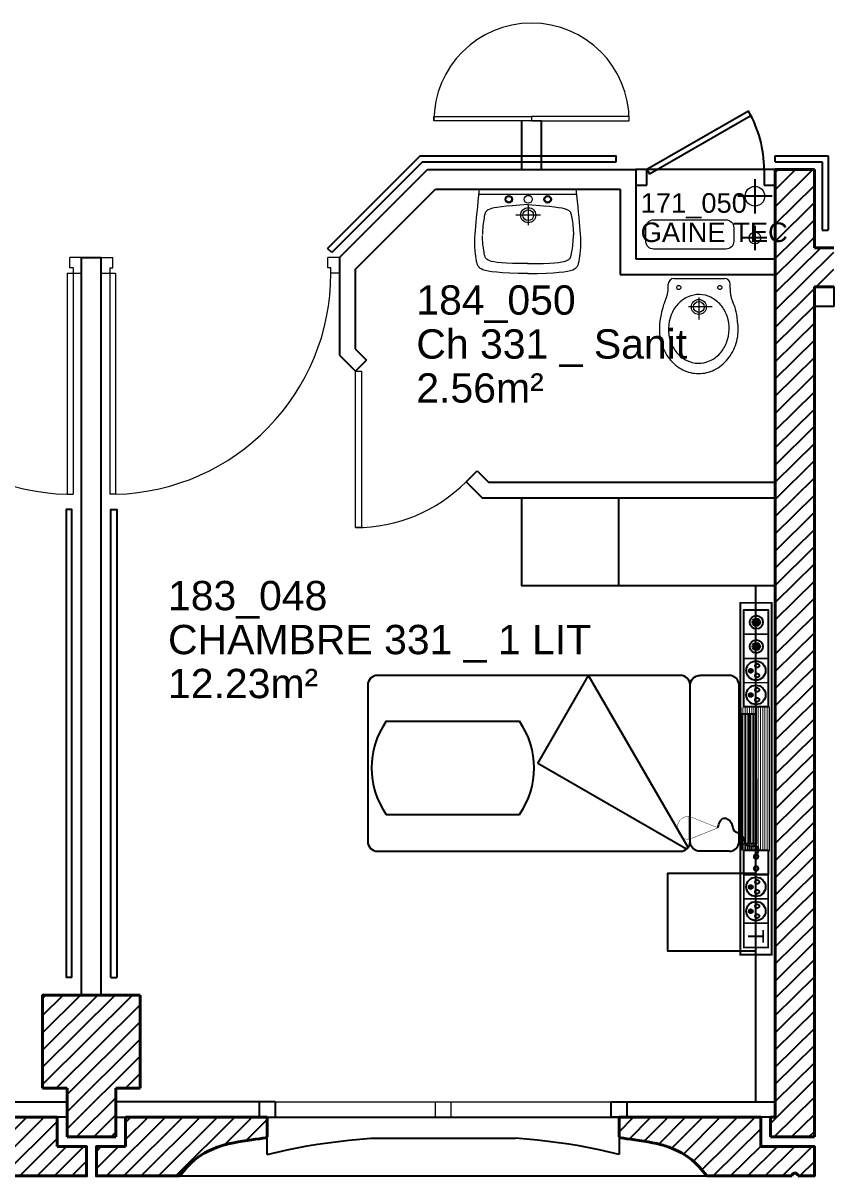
# Model space of a CAD drawing. Header units: metres. Extents: x 143.8 to 210.8, y 45.3 to 115.9.
# Drawn here: x 181.35 to 185.48, y 45.27 to 51.17 of the extents above; entities that cross this region are included whole.
import ezdxf

# ---------------------------------------------------------------- set-up
doc = ezdxf.new("R2010")
doc.units = ezdxf.units.M
doc.header["$LTSCALE"] = 0.6
doc.header["$MEASUREMENT"] = 0
for name, pattern in [('CACHÉ', [0.25, 0.125, -0.125]), ('CONTINU', [0]), ('HIDDEN2', [0.1875, 0.125, -0.0625])]:
    doc.linetypes.add(name, pattern=pattern)
doc.layers.get('0').update_dxf_attribs({"linetype": 'CONTINUOUS'})
for name, color, linetype in [('009 main courant', 181, 'CONTINUOUS'), ('010 Equipement CH', 7, 'CONTINUOUS'), ('400 Lits', 150, 'CONTINUOUS'), ('A_AGENC', 204, 'CONTINUOUS'), ('A_EQMP', 142, 'CONTINUOUS'), ('A_Etiqu_Gaine', 8, 'CONTINUOUS'), ('A_Etiqu_Gaine_code', 8, 'CONTINUOUS'), ('A_Etiqu_Local', 8, 'CONTINUOUS'), ('A_HACH_STRUC', 7, 'CONTINUOUS'), ('A_MUR_CLOIS', 8, 'CONTINU'), ('A_MURS_ALÈG', 7, 'CONTINU'), ('A_MURS_CLOI', 7, 'CONTINUOUS')]:
    doc.layers.add(name, color=color, linetype=linetype)
for name, color, linetype, lineweight in [('A_CHASS', 4, 'CONTINU', 0), ('A_MURS_STRU', 7, 'CONTINU', 40), ('A_PORT', 8, 'CONTINUOUS', 0), ('A_PORTE', 8, 'CONTINU', 0), ('A_SANI', 5, 'CONTINU', 0)]:
    doc.layers.add(name, color=color, linetype=linetype, lineweight=lineweight)
doc.styles.add('Attribut', font='arial.ttf')
pattern_1 = [(0, (-148.712983, -85.579135), (0.0046875, 0.009375), [0, -0.009375])]

# ---------------------------------------------------------------- blocks, each defined once
blk = doc.blocks.new('TIRETTE-LIT')
at = {"layer": 'A_EQMP'}
h = blk.add_hatch(color=256, dxfattribs=at)
h.paths.add_polyline_path([(8.95, 3.75, 1), (6.05, 3.75, 1)])
h.paths.add_polyline_path([(6.05, -3.75, 1), (8.95, -3.75, 1)])
for p, q in [((0, 7.5), (0, -7.5)), ((15, 7.5), (0, 7.5)), ((15, -7.5), (15, 7.5)), ((0, -7.5), (15, -7.5))]:
    blk.add_line(p, q, dxfattribs=at)
at = {"layer": 'A_EQMP', "const_width": 0.24}
for points in [[(31.04, 21.42), (49.04, 28.62)], [(49.04, 28.62), (49.04, 14.22)], [(31.04, 21.42), (49.04, 14.22)]]:
    blk.add_lwpolyline(points, dxfattribs=at)
for points in [[(49.04, 14.22, 1), (49.04, 28.62, 1)], [(49.04, 27.42, 1.477033), (49.04, 27.42)]]:
    blk.add_lwpolyline(points, format="xyb", dxfattribs=at)
at = {"layer": 'A_EQMP'}
for centre in [(7.5, 3.75), (7.5, -3.75)]:
    blk.add_circle(centre, 1.45, dxfattribs=at)
blk.add_spline([(31.1, 21.54), (27.52, 27.45), (22.69, 24.22), (21.08, 19.57), (16.82, 17.32), (12.68, 10.42), (6.83, 9.91), (7.17, 3.87)], degree=3, dxfattribs=at)
blk = doc.blocks.new('A$C01C47C35')
at = {"layer": 'A_EQMP', "linetype": 'Continuous'}
h = blk.add_hatch(dxfattribs=at)
h.set_pattern_fill('DOTS', color=256, scale=0.15, style=0)
h.set_pattern_definition(pattern_1)
edge = h.paths.add_edge_path()
edge.add_line((1.2716, 0.4664), (1.2726, 0.4664))
edge.add_line((1.2726, 0.4664), (1.2726, 0.4839))
edge.add_line((1.2726, 0.4839), (0.5387, 0.4839))
edge.add_line((0.5387, 0.4839), (0.5387, 0.3239))
edge.add_line((0.5387, 0.3239), (0.574, 0.3239))
edge.add_line((0.574, 0.3239), (0.574, 0.4066))
edge.add_line((0.574, 0.4066), (0.905, 0.4066))
edge.add_line((0.905, 0.4066), (1.236, 0.4066))
edge.add_line((1.236, 0.4066), (1.236, 0.3499))
edge.add_spline(control_points=[(1.236, 0.3499), (1.2411, 0.3527), (1.2564, 0.3661), (1.2412, 0.4135), (1.2624, 0.4158), (1.2716, 0.4145)], knot_values=[28.337457, 28.337457, 28.337457, 28.337457, 30.502349, 36.382785, 39.476515, 39.476515, 39.476515, 39.476515], degree=3, periodic=0)
edge.add_line((1.2716, 0.4145), (1.2716, 0.4664))
at = {"layer": 'A_EQMP', "linetype": 'HIDDEN2'}
for points in [[(0.1237, 0.4052, 1), (0.0853, 0.4052, 1)], [(0.2478, 0.4052, 1), (0.2095, 0.4052, 1)], [(0.3424, 0.3767, 1), (0.3629, 0.3767, 1)], [(0.4665, 0.3767, 1), (0.487, 0.3767, 1)], [(1.4493, 0.3767, 1), (1.4697, 0.3767, 1)], [(1.5734, 0.3767, 1), (1.5939, 0.3767, 1)]]:
    blk.add_hatch(color=256, dxfattribs=at).paths.add_polyline_path(points)
at = {"layer": 'A_EQMP', "linetype": 'Continuous'}
h = blk.add_hatch(dxfattribs=at)
h.set_pattern_fill('DOTS', color=256, scale=0.15, style=0)
h.set_pattern_definition(pattern_1)
edge = h.paths.add_edge_path()
edge.add_spline(control_points=[(1.2716, 0.4145), (1.2624, 0.4158), (1.2412, 0.4135), (1.2564, 0.3661), (1.2411, 0.3527), (1.236, 0.3499)], knot_values=[28.337457, 28.337457, 28.337457, 28.337457, 31.431187, 37.311623, 39.476515, 39.476515, 39.476515, 39.476515], degree=3, periodic=0)
edge.add_line((1.236, 0.3499), (1.236, 0.3239))
edge.add_line((1.236, 0.3239), (1.2739, 0.3239))
edge.add_line((1.2739, 0.3239), (1.2739, 0.3423))
edge.add_line((1.2739, 0.3423), (1.2722, 0.3423))
edge.add_line((1.2722, 0.3423), (1.2722, 0.3423))
edge.add_line((1.2722, 0.3423), (1.2716, 0.3423))
edge.add_line((1.2716, 0.3423), (1.2716, 0.4145))
at = {"layer": 'A_EQMP'}
h = blk.add_hatch(dxfattribs=at)
h.set_pattern_fill('PLASTI', color=1, scale=0.16551, style=0)
h.set_pattern_definition([(360, (-8.3594, 6.80946), (1e-17, 0.04137741), []), (360, (-8.3594, 6.81463), (1e-17, 0.04137741), []), (360, (-8.3594, 6.819804), (1e-17, 0.04137741), []), (360, (-8.3594, 6.83532), (1e-17, 0.04137741), [])])
h.paths.add_polyline_path([(1.236, 0.3239), (1.236, 0.4066), (0.905, 0.4066), (0.574, 0.4066), (0.574, 0.3239)])
for p, q in [((0.574, 0.4066), (0.574, 0.3239)), ((0.905, 0.4066), (0.574, 0.4066)), ((0.905, 0.4066), (1.236, 0.4066)), ((1.236, 0.3239), (1.236, 0.4066)), ((0.574, 0.3239), (1.236, 0.3239))]:
    blk.add_line(p, q, dxfattribs=at)
for points, const_width in [([(1.805, 0.3239), (1.805, 0.4839), (0.005, 0.4839), (0.005, 0.3239)], 0.01), ([(0.5378, 0.3423), (0.5378, 0.4664), (0.0412, 0.4664), (0.0412, 0.3423)], 0.00828), ([(1.7688, 0.3423), (1.7688, 0.4664), (1.2722, 0.4664), (1.2722, 0.3423)], 0.00828)]:
    blk.add_lwpolyline(points, close=True, dxfattribs=dict(at, const_width=const_width))
at = {"layer": 'A_EQMP', "linetype": 'Continuous'}
blk.add_lwpolyline([(0.0412, 0.4664), (0.5378, 0.4664), (0.5378, 0.3423), (0.0412, 0.3423)], close=True, dxfattribs=at)
at = {"layer": 'A_EQMP', "const_width": 0.00828}
for points in [[(0.1654, 0.4664), (0.1654, 0.3423)], [(0.2895, 0.4664), (0.2895, 0.3423)], [(0.2895, 0.4664), (0.2895, 0.3423)], [(0.4136, 0.4664), (0.4136, 0.3423)], [(1.3964, 0.4664), (1.3964, 0.3423)], [(1.5205, 0.4664), (1.5205, 0.3423)], [(1.6446, 0.4664), (1.6446, 0.3423)], [(1.7688, 0.4664), (1.7688, 0.3423)]]:
    blk.add_lwpolyline(points, dxfattribs=at)
at = {"layer": 'A_EQMP'}
for centre, radius in [((0.1045, 0.4058), 0.0338), ((0.1045, 0.4052), 0.0192), ((0.2286, 0.4058), 0.0338), ((0.2286, 0.4052), 0.0192), ((0.3517, 0.4036), 0.0493), ((0.4759, 0.4036), 0.0493), ((1.4586, 0.4036), 0.0493), ((1.5827, 0.4036), 0.0493)]:
    blk.add_circle(centre, radius, dxfattribs=at)
at = {"layer": 'A_EQMP', "linetype": 'HIDDEN2'}
for centre in [(0.3265, 0.41), (0.3769, 0.41), (0.4506, 0.41), (0.5011, 0.41), (1.4334, 0.41), (1.4838, 0.41), (1.5575, 0.41), (1.6079, 0.41), (0.3526, 0.3767), (0.4768, 0.3767), (1.4595, 0.3767), (1.5836, 0.3767)]:
    blk.add_circle(centre, 0.0102, dxfattribs=at)
at = {"layer": 'A_EQMP', "linetype": 'HIDDEN2', "xscale": -0.00827548159, "yscale": 0.00827548159, "zscale": 0.00827548159, "rotation": 90}
blk.add_blockref('TIRETTE-LIT', (1.3337, 0.4664), dxfattribs=at)
at = {"layer": 'A_EQMP', "linetype": 'HIDDEN2', "insert": (1.6759, 0.4453), "char_height": 0.082755, "width": 0.124132, "attachment_point": 1}
blk.add_mtext('\\fArial|b0|i0|c0|p34;T', dxfattribs=at)
blk = doc.blocks.new('A_Etiqu_Local')
at = {"style": 'Attribut', "flags": 1}
for tag, p in [('CODE_HOPITAL', (-0.4463, 1.632)), ('CODE_SITE', (-0.4463, 1.407)), ('CODE_BATIMENT', (-0.4463, 1.182)), ('CODE_SECTEUR', (-0.4463, 0.957)), ('CODE_ETAGE', (-0.4463, 0.732)), ('NOM_NORMALISE', (-0.4463, -0.843)), ('SECTEUR_ACTIVITE', (-0.4463, -1.068)), ('SOUS_SECTEUR_ACTIVITE', (-0.4463, -1.293)), ('VOLUME', (-0.4463, -1.518)), ('SERVICE', (-0.4463, -1.743)), ('CODE_UG', (-0.4463, -1.968)), ('CODE_UA', (-0.4463, -2.193)), ('CODE_POLE', (-0.4463, -2.418)), ('OCCUPANT_EXTERNE', (-0.4463, -2.643)), ('DISPONIBILITE', (-0.4463, -2.868)), ('ACCES_HANDICAPES', (-0.4463, -3.093)), ('NATURE_SOL', (-0.4463, -3.318)), ('RISQUE_LABORATOIRE', (-0.4463, -3.543)), ('AMIANTE', (-0.4463, -3.768))]:
    blk.add_attdef(tag, p, '', height=0.15, dxfattribs=at)
at = {"layer": 'A_Etiqu_Local', "style": 'Attribut'}
for tag, p in [('CODE_PIECE', (-0.4463, 0.282)), ('NOM_USAGE', (-0.4463, 0.057)), ('SURFACE', (-0.4463, -0.168))]:
    blk.add_attdef(tag, p, '', height=0.15, dxfattribs=at)
blk = doc.blocks.new('A_Etiqu_Gaine')
at = {"style": 'Attribut', "flags": 1}
for tag, p in [('CODE_HOPITAL', (-0.4323, 0.8651)), ('CODE_SITE', (-0.4323, 0.7151)), ('CODE_BATIMENT', (-0.4323, 0.5651)), ('CODE_SECTEUR', (-0.4323, 0.4151)), ('CODE_ETAGE', (-0.4323, 0.2651)), ('NOM_NORMALISE', (-0.4323, -0.3349)), ('SECTEUR_ACTIVITE', (-0.4323, -0.4849)), ('SOUS_SECTEUR_ACTIVITE', (-0.4323, -0.6349)), ('SURFACE', (-0.4323, -0.7849)), ('CODE_UG', (-0.4323, -0.9349)), ('CODE_POLE', (-0.4323, -1.0849)), ('AMIANTE', (-0.4323, -1.2349))]:
    blk.add_attdef(tag, p, '', height=0.1, dxfattribs=at)
at = {"layer": 'A_Etiqu_Gaine', "style": 'Attribut'}
blk.add_attdef('NOM_USAGE', (-0.4323, -0.1849), '', height=0.1, dxfattribs=at)
at = {"layer": 'A_Etiqu_Gaine_code', "style": 'Attribut'}
blk.add_attdef('CODE_PIECE', (-0.4323, -0.0349), '', height=0.1, dxfattribs=at)
blk = doc.blocks.new('BROCA2-G307')
at = {"layer": '400 Lits', "linetype": 'Continuous'}
for p, q in [((39.120598, 1.825005), (39.380409, 2.275005)), ((39.889137, 1.39386), (39.380409, 2.275005)), ((40.100021, 2.275005), (39.950027, 2.275005)), ((39.900024, 1.425003), (39.900024, 2.225006)), ((39.881168, 1.385891), (39.120598, 1.825005)), ((40.100021, 1.375004), (39.950027, 1.375004))]:
    blk.add_line(p, q, dxfattribs=at)
for points in [[(39.850296, 2.275005), (38.300026, 2.275005, 0.414214), (38.250026, 2.225006), (38.250023, 1.425003, 0.414214), (38.300026, 1.375003), (39.850296, 1.375004)], [(39.850021, 1.375004, 0.414213), (39.900021, 1.425003), (39.900024, 2.225006, 0.414214), (39.850021, 2.275006)], [(39.950027, 1.375004, -0.414213), (39.900027, 1.425003), (39.900024, 2.225006, -0.414214), (39.950027, 2.275006)], [(40.100021, 1.375004, 0.414213), (40.150021, 1.425003), (40.150024, 2.225006, 0.414214), (40.100021, 2.275006)]]:
    blk.add_lwpolyline(points, format="xyb", dxfattribs=at)
blk = doc.blocks.new('BROCA2-G215')
at = {"layer": '400 Lits', "linetype": 'Continuous'}
for p, q in [((24.019503, 2.063558), (24.701082, 2.063558)), ((24.019503, 1.586453), (24.701082, 1.586453))]:
    blk.add_line(p, q, dxfattribs=at)
for start, end in [(145.007771, 214.992539), (325.007913, 34.99193)]:
    blk.add_arc((24.360292, 1.825006), 0.415985, start, end, dxfattribs=at)

msp = doc.modelspace()

# ---------------------------------------------------------------- hatches: boundary and pattern name
at = {"layer": 'A_HACH_STRUC'}
h = msp.add_hatch(dxfattribs=at)
h.set_pattern_fill('ANSI31', color=8, scale=0.5, angle=359.76959, style=0)
h.set_pattern_definition([(44.7696, (184.48506, 45.471174), (-0.0440161, 0.04437154), [])])
h.paths.add_polyline_path([(185.3999, 49.8211), (185.4999, 49.8211), (185.4999, 50.0211), (185.3999, 50.0211), (185.3999, 50.4211), (185.1999, 50.4211), (185.1999, 50.3411), (185.1999, 45.6512), (185.2002, 45.6512), (185.2002, 45.5712), (185.1749, 45.5712), (185.1749, 45.4712), (185.3999, 45.4712)])
h.paths.add_polyline_path([(184.4851, 50.0228), (185.2897, 50.0228), (185.2897, 50.1779), (184.4851, 50.1779)], flags=9)
h = msp.add_hatch(dxfattribs=at)
h.set_pattern_fill('ANSI31', color=8, scale=0.5, angle=359.76959, style=0)
h.set_pattern_definition([(44.7696, (180.80019, 45.27117), (-0.0440161, 0.0443715), [])])
h.paths.add_polyline_path([(181.5253, 45.5712), (180.8402, 45.5712), (180.8002, 45.5712), (180.8002, 45.4683), (180.8101, 45.4665), (180.824, 45.4643), (180.8409, 45.4617), (180.8603, 45.4589), (180.8816, 45.4557), (180.9039, 45.4524), (180.9268, 45.4488), (180.9494, 45.445), (180.9712, 45.441), (180.9915, 45.4369), (181.0008, 45.4348), (181.0097, 45.4327), (181.0182, 45.4305), (181.0264, 45.4282), (181.0343, 45.4258), (181.0419, 45.4233), (181.0494, 45.4208), (181.0569, 45.418), (181.0643, 45.4152), (181.0718, 45.4122), (181.0872, 45.4056), (181.1032, 45.3981), (181.1196, 45.3893), (181.1366, 45.3791), (181.1541, 45.3671), (181.1722, 45.353), (181.1909, 45.3367), (181.2101, 45.3178), (181.2298, 45.296), (181.2502, 45.2712), (181.6752, 45.2712), (181.6752, 45.4212), (181.5253, 45.4212)])
h.paths.add_polyline_path([(182.2638, 45.3791), (182.2808, 45.3893), (182.2972, 45.3981), (182.3131, 45.4056), (182.3285, 45.4122), (182.336, 45.4152), (182.3435, 45.418), (182.3509, 45.4208), (182.3585, 45.4233), (182.3661, 45.4258), (182.374, 45.4282), (182.3821, 45.4305), (182.3906, 45.4327), (182.3995, 45.4348), (182.4089, 45.4369), (182.4292, 45.441), (182.451, 45.445), (182.4736, 45.4488), (182.4965, 45.4524), (182.5188, 45.4557), (182.54, 45.4589), (182.5595, 45.4617), (182.5764, 45.4643), (182.5903, 45.4665), (182.6002, 45.4683), (182.6002, 45.5712), (182.5602, 45.5712), (181.8751, 45.5712), (181.8751, 45.4212), (181.7252, 45.4212), (181.7252, 45.2712), (182.1502, 45.2712), (182.1705, 45.296), (182.1903, 45.3178), (182.2095, 45.3367), (182.2282, 45.353), (182.2462, 45.3671)])
h.paths.add_polyline_path([(181.9499, 46.1962), (181.7498, 46.1962), (181.4499, 46.1962), (181.4499, 45.7212), (181.5754, 45.7212), (181.5754, 45.4712), (181.825, 45.4712), (181.825, 45.7212), (181.9499, 45.7212)])
h.paths.add_polyline_path([(185.4002, 45.4212), (185.1253, 45.4212), (185.1253, 45.5712), (184.4402, 45.5712), (184.4402, 45.5712), (184.4002, 45.5712), (184.4002, 45.4683), (184.4101, 45.4665), (184.424, 45.4643), (184.4409, 45.4617), (184.4603, 45.4589), (184.4816, 45.4557), (184.5039, 45.4524), (184.5268, 45.4488), (184.5494, 45.445), (184.5712, 45.441), (184.5915, 45.4369), (184.6008, 45.4348), (184.6097, 45.4327), (184.6182, 45.4305), (184.6264, 45.4282), (184.6343, 45.4258), (184.6419, 45.4233), (184.6494, 45.4208), (184.6569, 45.418), (184.6643, 45.4152), (184.6718, 45.4122), (184.6872, 45.4056), (184.7032, 45.3981), (184.7196, 45.3893), (184.7366, 45.3791), (184.7541, 45.3671), (184.7722, 45.353), (184.7909, 45.3367), (184.8101, 45.3178), (184.8298, 45.296), (184.8502, 45.2712), (185.2852, 45.2712, -1), (185.3152, 45.2712), (185.4002, 45.2712)])

# ---------------------------------------------------------------- linework, layer by layer
at = {"layer": '009 main courant', "color": 8, "linetype": 'Continuous'}
for p, q in [((183.382, 50.491), (182.9086, 50.0176)), ((183.3944, 50.461), (182.9298, 49.9964)), ((183.382, 50.491), (184.3851, 50.491)), ((183.3944, 50.461), (184.3851, 50.461)), ((184.385, 50.461), (184.3851, 50.491)), ((185.1999, 50.4911), (185.4699, 50.4911)), ((185.1999, 50.461), (185.1999, 50.4911)), ((185.1999, 50.461), (185.4399, 50.461)), ((185.4399, 50.461), (185.4399, 50.1111)), ((185.4699, 50.4911), (185.4699, 50.1111)), ((185.4399, 50.1111), (185.4699, 50.1111)), ((182.9298, 49.9964), (182.9086, 50.0176)), ((181.5999, 46.2862), (181.5699, 46.2862)), ((181.7998, 46.2862), (181.8298, 46.2862))]:
    msp.add_line(p, q, dxfattribs=at)
for points in [[(181.5999, 46.2862), (181.5999, 48.6812), (181.5699, 48.6812), (181.5699, 46.2862)], [(181.7998, 46.2862), (181.7998, 48.6812), (181.8298, 48.6812), (181.8298, 46.2862)]]:
    msp.add_lwpolyline(points, dxfattribs=at)
at = {"layer": 'A_AGENC', "color": 8, "linetype": 'Continuous'}
for p, q in [((185.0625, 50.7209), (184.5431, 50.4211)), ((184.556, 50.3988), (185.0754, 50.6987)), ((185.0754, 50.6987), (185.0625, 50.7209)), ((184.4861, 50.4211), (184.4861, 50.3411)), ((185.1999, 50.4211), (184.4861, 50.4211)), ((184.5431, 50.3411), (184.5431, 50.4211)), ((184.5431, 50.4211), (184.556, 50.3988)), ((185.1429, 50.4211), (185.1429, 50.3411)), ((185.1999, 50.3411), (185.1999, 50.4211)), ((184.4861, 50.3411), (184.5431, 50.3411)), ((185.1429, 50.3411), (185.1999, 50.3411))]:
    msp.add_line(p, q, dxfattribs=at)
msp.add_arc((184.5431, 50.4211), 0.5998, 359.99998, 29.99999, dxfattribs=at)
at = {"layer": 'A_CHASS', "color": 8, "linetype": 'Continuous'}
for p, q in [((182.6402, 45.6512), (184.3602, 45.6512)), ((184.3602, 45.5712), (182.6402, 45.5712))]:
    msp.add_line(p, q, dxfattribs=at)
at = {"layer": 'A_CHASS', "color": 8, "linetype": 'CACHÉ'}
msp.add_lwpolyline([(183.4602, 45.5712), (183.4602, 45.6512), (183.5402, 45.6512), (183.5402, 45.5712)], close=True, dxfattribs=at)
at = {"layer": 'A_EQMP', "color": 8, "linetype": 'Continuous'}
for p, q in [((185.0957, 50.3727), (185.0957, 50.197)), ((185.1836, 50.2848), (185.0079, 50.2848)), ((185.0957, 50.1325), (185.0957, 50.0096)), ((185.1572, 50.0711), (185.0343, 50.0711)), ((184.3999, 48.2911), (184.3999, 48.7411)), ((185.0999, 45.6512), (185.0999, 48.2911))]:
    msp.add_line(p, q, dxfattribs=at)
msp.add_lwpolyline([(185.1999, 48.7411), (185.1999, 48.2911), (183.9035, 48.291), (183.9035, 48.741)], close=True, dxfattribs=at)
msp.add_lwpolyline([(185.0999, 46.4212), (184.6499, 46.4212), (184.6499, 46.8212), (185.0999, 46.8212)], dxfattribs=at)
at = {"layer": 'A_MUR_CLOIS', "color": 8, "linetype": 'Continuous'}
for p, q in [((182.9697, 49.971), (183.4197, 50.421)), ((183.4197, 50.421), (184.4861, 50.4211)), ((184.4861, 50.4211), (184.4861, 49.964)), ((183.0497, 49.9096), (183.4611, 50.321)), ((183.4611, 50.321), (184.4061, 50.3211)), ((184.4061, 50.3211), (184.4061, 49.884)), ((181.6497, 46.1962), (181.6497, 49.971)), ((181.75, 46.1962), (181.75, 49.9711)), ((182.9697, 49.971), (182.9697, 49.471)), ((184.4861, 49.964), (185.1999, 49.964)), ((183.0497, 49.9096), (183.0497, 49.5042)), ((184.4061, 49.884), (185.1999, 49.884)), ((183.0497, 49.5042), (183.1084, 49.4455)), ((182.9697, 49.471), (183.0519, 49.3889)), ((183.0519, 49.3889), (183.1084, 49.4455)), ((183.6175, 48.8232), (183.6741, 48.8798)), ((183.6741, 48.8798), (183.7328, 48.821)), ((183.6175, 48.8232), (183.6997, 48.741)), ((183.7328, 48.821), (184.6472, 48.8211)), ((184.6472, 48.8211), (185.1999, 48.8211)), ((183.6997, 48.741), (185.1999, 48.7411)), ((181.5754, 45.5712), (180.7602, 45.5712)), ((181.825, 45.5712), (182.6402, 45.5712)), ((185.2002, 45.5712), (184.3602, 45.5712))]:
    msp.add_line(p, q, dxfattribs=at)
for points in [[(181.6497, 49.971), (181.75, 49.9711)], [(180.7602, 45.5712), (180.7602, 45.6512), (181.5754, 45.6512)], [(181.5754, 45.6512), (181.5754, 45.5712)], [(182.6402, 45.6512), (181.825, 45.6512), (181.825, 45.5712)], [(182.5602, 45.5712), (182.5602, 45.6512)], [(182.6402, 45.6512), (182.6402, 45.5712)], [(184.3602, 45.5712), (184.3602, 45.6512), (185.2002, 45.6512)], [(184.4402, 45.6512), (184.4402, 45.5712)], [(185.2002, 45.6512), (185.2002, 45.5712)]]:
    msp.add_lwpolyline(points, dxfattribs=at)
msp.add_lwpolyline([(185.4999, 49.7211), (185.3999, 49.7211), (185.3999, 49.821), (185.4999, 49.821)], close=True, dxfattribs=at)
at = {"layer": 'A_MURS_ALÈG', "color": 8, "ltscale": 200}
for p, q in [((182.6002, 45.3812), (182.6002, 45.5712)), ((184.4002, 45.5712), (184.4002, 45.3812)), ((182.8048, 45.4247), (182.8567, 45.4332)), ((182.8567, 45.4332), (182.9093, 45.4408)), ((182.9093, 45.4408), (182.9627, 45.4477)), ((182.9627, 45.4477), (183.0174, 45.4539)), ((183.0174, 45.4539), (183.0733, 45.4595)), ((183.0733, 45.4595), (183.1308, 45.4646)), ((183.1308, 45.4646), (183.8696, 45.4646)), ((183.9271, 45.4595), (183.8696, 45.4646)), ((183.983, 45.4539), (183.9271, 45.4595)), ((184.0376, 45.4477), (183.983, 45.4539)), ((184.0911, 45.4408), (184.0376, 45.4477)), ((184.1437, 45.4332), (184.0911, 45.4408)), ((184.1956, 45.4247), (184.1437, 45.4332)), ((182.6002, 45.3812), (182.6513, 45.3936)), ((182.6513, 45.3936), (182.7024, 45.405)), ((182.7024, 45.405), (182.7535, 45.4153)), ((182.7535, 45.4153), (182.8048, 45.4247)), ((184.2469, 45.4153), (184.1956, 45.4247)), ((184.298, 45.405), (184.2469, 45.4153)), ((184.349, 45.3936), (184.298, 45.405)), ((184.4002, 45.3812), (184.349, 45.3936)), ((182.1502, 45.2712), (184.8502, 45.2712))]:
    msp.add_line(p, q, dxfattribs=at)
at = {"layer": 'A_MURS_ALÈG', "color": 8, "linetype": 'Continuous'}
msp.add_line((182.6002, 45.5712), (184.4002, 45.5712), dxfattribs=at)
at = {"layer": 'A_MURS_CLOI', "color": 8}
for p, q in [((183.9029, 50.421), (183.9029, 50.671)), ((184.0029, 50.421), (184.0029, 50.671))]:
    msp.add_line(p, q, dxfattribs=at)
at = {"layer": 'A_MURS_STRU', "color": 8, "linetype": 'Continuous'}
for p, q in [((185.1999, 50.4211), (185.3999, 50.4211)), ((185.1999, 45.5712), (185.1999, 50.4211)), ((185.3999, 50.0211), (185.3999, 50.4211)), ((185.3999, 50.0211), (185.4999, 50.0211)), ((185.3999, 49.8211), (185.4999, 49.8211)), ((185.3999, 45.4712), (185.3999, 49.8211)), ((181.4499, 45.7212), (181.5754, 45.7212)), ((181.5754, 45.4712), (181.5754, 45.7212)), ((181.825, 45.4712), (181.825, 45.7212)), ((181.9499, 45.7212), (181.825, 45.7212)), ((180.8002, 45.5712), (181.5253, 45.5712)), ((181.5253, 45.4212), (181.5253, 45.5712)), ((181.8751, 45.4212), (181.8751, 45.5712)), ((182.6002, 45.5712), (181.8751, 45.5712)), ((182.6002, 45.4712), (182.6002, 45.5712)), ((184.4002, 45.5712), (185.1253, 45.5712)), ((184.4002, 45.4712), (184.4002, 45.5712)), ((185.1253, 45.4212), (185.1253, 45.5712)), ((185.1749, 45.5712), (185.1999, 45.5712)), ((185.1749, 45.4712), (185.1749, 45.5712)), ((181.5754, 45.4712), (181.825, 45.4712)), ((184.4101, 45.4665), (184.4001, 45.4684)), ((184.424, 45.4643), (184.4101, 45.4665)), ((184.4409, 45.4617), (184.424, 45.4643)), ((184.4603, 45.4589), (184.4409, 45.4617)), ((184.4816, 45.4557), (184.4603, 45.4589)), ((184.5039, 45.4524), (184.4816, 45.4557)), ((184.5268, 45.4488), (184.5039, 45.4524)), ((184.5494, 45.445), (184.5268, 45.4488)), ((184.5712, 45.441), (184.5494, 45.445)), ((184.5915, 45.4369), (184.5712, 45.441)), ((184.6008, 45.4348), (184.5915, 45.4369)), ((184.6097, 45.4327), (184.6008, 45.4348)), ((184.6182, 45.4305), (184.6097, 45.4327)), ((184.6264, 45.4282), (184.6182, 45.4305)), ((185.3999, 45.4712), (185.1749, 45.4712)), ((184.6343, 45.4258), (184.6264, 45.4282)), ((184.6419, 45.4233), (184.6343, 45.4258)), ((184.6494, 45.4208), (184.6419, 45.4233)), ((184.6569, 45.418), (184.6494, 45.4208)), ((184.6643, 45.4152), (184.6569, 45.418)), ((184.6718, 45.4122), (184.6643, 45.4152)), ((184.6872, 45.4056), (184.6718, 45.4122)), ((184.7032, 45.3981), (184.6872, 45.4056)), ((184.7196, 45.3893), (184.7032, 45.3981)), ((184.7366, 45.3791), (184.7196, 45.3893)), ((184.7541, 45.3671), (184.7366, 45.3791)), ((184.7722, 45.353), (184.7541, 45.3671)), ((184.7909, 45.3367), (184.7722, 45.353)), ((184.8101, 45.3178), (184.7909, 45.3367)), ((184.8298, 45.296), (184.8101, 45.3178)), ((184.8502, 45.2712), (184.8298, 45.296)), ((185.2852, 45.2712), (184.8502, 45.2712))]:
    msp.add_line(p, q, dxfattribs=at)
for points in [[(181.4499, 45.7212), (181.4499, 46.1962), (181.9499, 46.1962)], [(181.9499, 46.1962), (181.9499, 45.7212)], [(182.1502, 45.2712), (182.1705, 45.296), (182.1903, 45.3178), (182.2095, 45.3367), (182.2282, 45.353), (182.2462, 45.3671), (182.2638, 45.3791), (182.2808, 45.3893), (182.2972, 45.3981), (182.3131, 45.4056), (182.3285, 45.4122), (182.3285, 45.4122), (182.336, 45.4152), (182.3435, 45.418), (182.3509, 45.4208), (182.3585, 45.4233), (182.3661, 45.4258), (182.374, 45.4282), (182.3821, 45.4305), (182.3906, 45.4327), (182.3995, 45.4348), (182.4089, 45.4369), (182.4089, 45.4369), (182.4292, 45.441), (182.451, 45.445), (182.4736, 45.4488), (182.4965, 45.4524), (182.5188, 45.4557), (182.54, 45.4589), (182.5595, 45.4617), (182.5764, 45.4643), (182.5903, 45.4665), (182.6003, 45.4684)], [(181.5253, 45.4212), (181.6752, 45.4212), (181.6752, 45.2712), (181.2502, 45.2712)], [(181.8751, 45.4212), (181.7252, 45.4212), (181.7252, 45.2712), (182.1502, 45.2712)], [(185.1253, 45.4212), (185.4002, 45.4212), (185.4002, 45.2712), (185.3152, 45.2712)]]:
    msp.add_lwpolyline(points, dxfattribs=at)
msp.add_arc((185.3002, 45.2712), 0.015, 359.99998, 180.00001, dxfattribs=at)
at = {"layer": 'A_PORT', "color": 8}
for p, q in [((183.4529, 50.671), (183.4529, 50.6925)), ((183.4529, 50.6925), (183.9529, 50.6925)), ((184.4529, 50.6925), (183.9529, 50.6925)), ((183.9529, 50.6925), (183.9529, 50.671)), ((183.9529, 50.6925), (183.9529, 50.671)), ((184.4529, 50.671), (184.4529, 50.6925)), ((183.9529, 50.671), (183.4529, 50.671)), ((184.0029, 50.671), (183.9029, 50.671)), ((183.9529, 50.671), (184.4529, 50.671))]:
    msp.add_line(p, q, dxfattribs=at)
for start, end in [(90.00001, 180), (0, 89.99999)]:
    msp.add_arc((183.9529, 50.671), 0.5, start, end, dxfattribs=at)
at = {"layer": 'A_PORTE', "color": 8, "linetype": 'Continuous'}
for p, q in [((181.5898, 49.9188), (181.5898, 49.971)), ((181.6497, 49.971), (181.5898, 49.971)), ((181.6058, 49.9188), (181.5898, 49.9188)), ((181.6058, 49.9188), (181.6058, 48.7594)), ((181.6497, 49.971), (181.6497, 49.891)), ((181.7499, 49.971), (181.7499, 49.891)), ((181.7499, 49.971), (181.8098, 49.971)), ((181.7938, 49.9188), (181.7938, 48.7594)), ((181.7938, 49.9188), (181.8098, 49.9188)), ((181.8098, 49.9188), (181.8098, 49.971)), ((182.9098, 49.9188), (182.9098, 49.971)), ((182.9697, 49.971), (182.9098, 49.971)), ((182.9258, 49.9188), (182.9098, 49.9188)), ((182.9258, 49.891), (182.9258, 49.9188)), ((182.9697, 49.971), (182.9697, 49.891)), ((181.5758, 49.891), (181.5758, 48.7594)), ((181.5758, 49.891), (181.6497, 49.891)), ((181.7499, 49.891), (181.8238, 49.891)), ((181.8238, 49.891), (181.8238, 48.7594)), ((182.9697, 49.891), (182.9258, 49.891)), ((181.5758, 48.7594), (181.6058, 48.7594)), ((181.8238, 48.7594), (181.7938, 48.7594))]:
    msp.add_line(p, q, dxfattribs=at)
msp.add_lwpolyline([(183.0819, 49.3889), (183.0819, 48.5889), (183.0519, 48.5889), (183.0519, 49.3889)], close=True, dxfattribs=at)
at = {"layer": 'A_PORTE', "color": 8}
for centre, start, end in [((181.6058, 49.891), 180, 268.48138), ((181.7938, 49.891), 271.51862, 360)]:
    msp.add_arc(centre, 1.132, start, end, dxfattribs=at)
at = {"layer": 'A_PORTE', "color": 8, "linetype": 'Continuous'}
msp.add_arc((183.0519, 49.3889), 0.8, 270, 315.00002, dxfattribs=at)
at = {"layer": 'A_SANI', "color": 8, "linetype": 'Continuous'}
for p, q in [((183.6798, 50.2593), (183.6829, 50.2896)), ((183.6829, 50.2896), (183.686, 50.321)), ((183.686, 50.321), (184.1813, 50.321)), ((183.686, 50.2961), (184.1813, 50.2961)), ((184.1844, 50.2896), (184.1813, 50.321)), ((184.1874, 50.2593), (184.1844, 50.2896)), ((183.6741, 50.2026), (183.6769, 50.2303)), ((183.6769, 50.2303), (183.6798, 50.2593)), ((183.9356, 50.2386), (183.9356, 50.1365)), ((184.1903, 50.2303), (184.1874, 50.2593)), ((184.1931, 50.2026), (184.1903, 50.2303)), ((183.6671, 50.1294), (183.6692, 50.1521)), ((183.6692, 50.1521), (183.6715, 50.1765)), ((183.6715, 50.1765), (183.6741, 50.2026)), ((183.9988, 50.1875), (183.8724, 50.1875)), ((184.1957, 50.1765), (184.1931, 50.2026)), ((184.1981, 50.1521), (184.1957, 50.1765)), ((184.2002, 50.1294), (184.1981, 50.1521)), ((183.6627, 50.0738), (183.6638, 50.0902)), ((183.6638, 50.0902), (183.6653, 50.1088)), ((183.6653, 50.1088), (183.6671, 50.1294)), ((184.202, 50.1088), (184.2002, 50.1294)), ((184.2035, 50.0902), (184.202, 50.1088)), ((184.2045, 50.0738), (184.2035, 50.0902)), ((183.6618, 50.0473), (183.6619, 50.0533)), ((183.6619, 50.0415), (183.6618, 50.0473)), ((183.6619, 50.0533), (183.6621, 50.0597)), ((183.662, 50.0358), (183.6619, 50.0415)), ((183.6622, 50.0302), (183.662, 50.0358)), ((183.6621, 50.0597), (183.6624, 50.0665)), ((183.6624, 50.0665), (183.6627, 50.0738)), ((184.2049, 50.0665), (184.2045, 50.0738)), ((184.2052, 50.0597), (184.2049, 50.0665)), ((184.2051, 50.0302), (184.2053, 50.0358)), ((184.2053, 50.0533), (184.2052, 50.0597)), ((184.2054, 50.0473), (184.2053, 50.0533)), ((184.2053, 50.0358), (184.2054, 50.0415)), ((184.2054, 50.0415), (184.2054, 50.0473)), ((183.6625, 50.0246), (183.6622, 50.0302)), ((183.6629, 50.0189), (183.6625, 50.0246)), ((183.6633, 50.013), (183.6629, 50.0189)), ((183.6639, 50.0068), (183.6633, 50.013)), ((183.6645, 50.0004), (183.6639, 50.0068)), ((183.6652, 49.9939), (183.6645, 50.0004)), ((183.666, 49.9874), (183.6652, 49.9939)), ((183.6668, 49.9808), (183.666, 49.9874)), ((183.6676, 49.9743), (183.6668, 49.9808)), ((183.6686, 49.9681), (183.6676, 49.9743)), ((184.1987, 49.9681), (184.1996, 49.9743)), ((184.1996, 49.9743), (184.2005, 49.9808)), ((184.2005, 49.9808), (184.2013, 49.9874)), ((184.2013, 49.9874), (184.2021, 49.9939)), ((184.2021, 49.9939), (184.2027, 50.0004)), ((184.2027, 50.0004), (184.2034, 50.0068)), ((184.2034, 50.0068), (184.2039, 50.013)), ((184.2039, 50.013), (184.2044, 50.0189)), ((184.2044, 50.0189), (184.2048, 50.0246)), ((184.2048, 50.0246), (184.2051, 50.0302)), ((183.6695, 49.962), (183.6686, 49.9681)), ((183.6705, 49.9563), (183.6695, 49.962)), ((183.6715, 49.951), (183.6705, 49.9563)), ((183.6726, 49.9461), (183.6715, 49.951)), ((183.6737, 49.9417), (183.6726, 49.9461)), ((183.675, 49.9377), (183.6737, 49.9417)), ((183.6763, 49.934), (183.675, 49.9377)), ((183.6778, 49.9306), (183.6763, 49.934)), ((183.6795, 49.9275), (183.6778, 49.9306)), ((183.6814, 49.9247), (183.6795, 49.9275)), ((183.6835, 49.922), (183.6814, 49.9247)), ((183.6859, 49.9195), (183.6835, 49.922)), ((183.6887, 49.9172), (183.6859, 49.9195)), ((183.6953, 49.9126), (183.6887, 49.9172)), ((184.172, 49.9126), (184.1786, 49.9172)), ((184.1786, 49.9172), (184.1813, 49.9195)), ((184.1813, 49.9195), (184.1837, 49.922)), ((184.1837, 49.922), (184.1859, 49.9247)), ((184.1859, 49.9247), (184.1878, 49.9275)), ((184.1878, 49.9275), (184.1895, 49.9306)), ((184.1895, 49.9306), (184.191, 49.934)), ((184.191, 49.934), (184.1923, 49.9377)), ((184.1923, 49.9377), (184.1935, 49.9417)), ((184.1935, 49.9417), (184.1947, 49.9461)), ((184.1947, 49.9461), (184.1957, 49.951)), ((184.1957, 49.951), (184.1967, 49.9563)), ((184.1967, 49.9563), (184.1977, 49.962)), ((184.1977, 49.962), (184.1987, 49.9681)), ((183.704, 49.9084), (183.6953, 49.9126)), ((183.7155, 49.9046), (183.704, 49.9084)), ((183.7306, 49.9011), (183.7155, 49.9046)), ((183.7499, 49.898), (183.7306, 49.9011)), ((183.7742, 49.8954), (183.7499, 49.898)), ((183.8042, 49.8931), (183.7742, 49.8954)), ((183.8406, 49.8914), (183.8042, 49.8931)), ((183.8842, 49.8901), (183.8406, 49.8914)), ((183.9356, 49.8893), (183.8842, 49.8901)), ((183.9317, 49.8893), (183.9831, 49.8901)), ((183.9831, 49.8901), (184.0266, 49.8914)), ((184.0266, 49.8914), (184.0631, 49.8931)), ((184.0631, 49.8931), (184.0931, 49.8954)), ((184.0931, 49.8954), (184.1173, 49.898)), ((184.1173, 49.898), (184.1367, 49.9011)), ((184.1367, 49.9011), (184.1517, 49.9046)), ((184.1517, 49.9046), (184.1633, 49.9084)), ((184.1633, 49.9084), (184.172, 49.9126)), ((184.6825, 49.864), (184.9397, 49.864)), ((184.6524, 49.832), (184.6525, 49.8352)), ((184.9698, 49.832), (184.9697, 49.8352)), ((184.8087, 49.7671), (184.8087, 49.6548)), ((184.877, 49.7182), (184.755, 49.7182))]:
    msp.add_line(p, q, dxfattribs=at)
for points in [[(183.9358, 50.2422), (183.8919, 50.2392), (183.8546, 50.2363), (183.8235, 50.2334), (183.7979, 50.2305), (183.7772, 50.2276), (183.7608, 50.2246), (183.748, 50.2216), (183.7383, 50.2185), (183.731, 50.2153), (183.7256, 50.2119), (183.7256, 50.2119), (183.7234, 50.2102), (183.7215, 50.2085), (183.7198, 50.2066), (183.7184, 50.2046), (183.7171, 50.2025), (183.716, 50.2002), (183.715, 50.1978), (183.7141, 50.1951), (183.7132, 50.1921), (183.7124, 50.1889), (183.7124, 50.1889), (183.7108, 50.1816), (183.7093, 50.1732), (183.7078, 50.164), (183.7064, 50.154), (183.7051, 50.1435), (183.7039, 50.1327), (183.7029, 50.1216), (183.7021, 50.1104), (183.7015, 50.0994), (183.7011, 50.0886)], [(183.9325, 50.2422), (183.9764, 50.2392), (184.0137, 50.2363), (184.0448, 50.2334), (184.0704, 50.2305), (184.0911, 50.2276), (184.1076, 50.2246), (184.1203, 50.2216), (184.13, 50.2185), (184.1373, 50.2153), (184.1427, 50.2119), (184.1427, 50.2119), (184.1449, 50.2102), (184.1468, 50.2085), (184.1485, 50.2066), (184.15, 50.2046), (184.1512, 50.2025), (184.1523, 50.2002), (184.1533, 50.1978), (184.1543, 50.1951), (184.1551, 50.1921), (184.1559, 50.1889), (184.1559, 50.1889), (184.1575, 50.1816), (184.159, 50.1732), (184.1605, 50.1639), (184.162, 50.1539), (184.1633, 50.1433), (184.1644, 50.1322), (184.1654, 50.1208), (184.1662, 50.1093), (184.1669, 50.0978), (184.1672, 50.0864)], [(183.9358, 49.9402), (183.8919, 49.9406), (183.8546, 49.9414), (183.8235, 49.9427), (183.7979, 49.9444), (183.7772, 49.9465), (183.7608, 49.9489), (183.748, 49.9516), (183.7383, 49.9545), (183.731, 49.9576), (183.7256, 49.9609), (183.7256, 49.9609), (183.7234, 49.9627), (183.7215, 49.9644), (183.7198, 49.9663), (183.7184, 49.9683), (183.7171, 49.9704), (183.716, 49.9727), (183.715, 49.9751), (183.7141, 49.9778), (183.7132, 49.9808), (183.7124, 49.984), (183.7124, 49.984), (183.7108, 49.9913), (183.7093, 49.9997), (183.7078, 50.0089), (183.7064, 50.0188), (183.7051, 50.0293), (183.7039, 50.0402), (183.7029, 50.0513), (183.7021, 50.0625), (183.7015, 50.0735), (183.7011, 50.0843)], [(183.9325, 49.9402), (183.9764, 49.9406), (184.0137, 49.9414), (184.0448, 49.9427), (184.0704, 49.9444), (184.0911, 49.9465), (184.1076, 49.9489), (184.1203, 49.9516), (184.13, 49.9545), (184.1373, 49.9576), (184.1427, 49.9609), (184.1427, 49.9609), (184.1449, 49.9627), (184.1468, 49.9644), (184.1485, 49.9663), (184.15, 49.9683), (184.1512, 49.9704), (184.1523, 49.9727), (184.1533, 49.9751), (184.1543, 49.9778), (184.1551, 49.9808), (184.1559, 49.984), (184.1559, 49.984), (184.1575, 49.9913), (184.159, 49.9997), (184.1605, 50.009), (184.162, 50.019), (184.1633, 50.0296), (184.1644, 50.0407), (184.1654, 50.0521), (184.1662, 50.0636), (184.1669, 50.0751), (184.1672, 50.0865)], [(184.6085, 49.6279), (184.6114, 49.6473), (184.6143, 49.6645), (184.6172, 49.6796), (184.62, 49.693), (184.6227, 49.7046), (184.6254, 49.7147), (184.6279, 49.7235), (184.6303, 49.7311), (184.6325, 49.7377), (184.6345, 49.7435), (184.6345, 49.7435), (184.6355, 49.7461), (184.6364, 49.7485), (184.6373, 49.7509), (184.6381, 49.7531), (184.6389, 49.7552), (184.6397, 49.7573), (184.6404, 49.7594), (184.6412, 49.7614), (184.6419, 49.7635), (184.6427, 49.7655), (184.6427, 49.7655), (184.6434, 49.7677), (184.6441, 49.7699), (184.6448, 49.7721), (184.6455, 49.7743), (184.6462, 49.7766), (184.6469, 49.7789), (184.6475, 49.7811), (184.6481, 49.7834), (184.6487, 49.7857), (184.6492, 49.788), (184.6492, 49.788), (184.6501, 49.7924), (184.6508, 49.7967), (184.6513, 49.801), (184.6517, 49.8053), (184.652, 49.8095), (184.6522, 49.8138), (184.6523, 49.8182), (184.6524, 49.8227), (184.6524, 49.8273), (184.6524, 49.832)], [(185.0089, 49.6279), (185.0072, 49.6473), (185.0051, 49.6645), (185.0027, 49.6796), (185, 49.693), (184.9971, 49.7046), (184.9942, 49.7147), (184.9913, 49.7235), (184.9885, 49.7311), (184.9858, 49.7377), (184.9834, 49.7435), (184.9834, 49.7435), (184.9823, 49.7461), (184.9813, 49.7485), (184.9803, 49.7509), (184.9794, 49.7531), (184.9786, 49.7552), (184.9778, 49.7573), (184.9771, 49.7594), (184.9765, 49.7614), (184.9759, 49.7635), (184.9753, 49.7655), (184.9753, 49.7655), (184.9748, 49.7677), (184.9743, 49.7699), (184.9738, 49.7721), (184.9734, 49.7743), (184.973, 49.7766), (184.9726, 49.7789), (184.9723, 49.7811), (184.972, 49.7834), (184.9717, 49.7857), (184.9714, 49.788), (184.9714, 49.788), (184.971, 49.7924), (184.9707, 49.7967), (184.9704, 49.801), (184.9702, 49.8053), (184.97, 49.8095), (184.9699, 49.8138), (184.9699, 49.8182), (184.9698, 49.8227), (184.9698, 49.8273), (184.9698, 49.832)]]:
    msp.add_lwpolyline(points, dxfattribs=at)
msp.add_lwpolyline([(184.9871, 50.124), (184.9871, 50.054, -0.414214), (184.9471, 50.014), (184.5771, 50.014, -0.414214), (184.5371, 50.054), (184.5371, 50.124, -0.414214), (184.5771, 50.164), (184.9471, 50.164, -0.414214)], format="xyb", close=True, dxfattribs=at)
for points in [[(184.8638, 49.442, 0.102556), (184.9159, 49.4794, 0.093461), (184.9504, 49.5347, 0.177131), (184.9533, 49.6712, 0.093461), (184.921, 49.7279, 0.102556), (184.8705, 49.7675, 0.222933), (184.7536, 49.7699, 0.102556), (184.7015, 49.7325, 0.093461), (184.6669, 49.6771, 0.177284), (184.6641, 49.5407, 0.093461), (184.6963, 49.4839, 0.102556), (184.7469, 49.4444, 0.22278), (184.8637, 49.442)], [(184.6078, 49.6272, 0.092772), (184.6171, 49.5322, 0.098236), (184.6587, 49.452, 0.108258), (184.7276, 49.3963, 0.11669), (184.8076, 49.3774, 0.116228), (184.8878, 49.3963, 0.107322), (184.9572, 49.452, 0.097518), (184.9996, 49.5323, 0.092603), (185.0098, 49.6272, 0.094447)]]:
    msp.add_lwpolyline(points, format="xyb", dxfattribs=at)
for centre, radius in [((185.0957, 50.2848), 0.05), ((183.8361, 50.269), 0.0189), ((183.8361, 50.269), 0.0144), ((183.9356, 50.269), 0.0204), ((184.0351, 50.269), 0.0189), ((184.0351, 50.269), 0.0144), ((183.9356, 50.1875), 0.0387), ((183.9356, 50.1875), 0.0274), ((185.0957, 50.0711), 0.03), ((184.7061, 49.8179), 0.0105), ((184.9161, 49.8179), 0.0105), ((184.8087, 49.7182), 0.0383), ((184.8087, 49.7182), 0.0276)]:
    msp.add_circle(centre, radius, dxfattribs=at)
for centre, start, end in [((184.6825, 49.834), 90, 177.81647), ((184.9397, 49.834), 2.18353, 90)]:
    msp.add_arc(centre, 0.03, start, end, dxfattribs=at)

# ---------------------------------------------------------------- block references
at = {"layer": '010 Equipement CH', "color": 8, "linetype": 'Continuous', "rotation": 270}
msp.add_blockref('A$C01C47C35', (184.6974, 48.2091), dxfattribs=at)
at = {"layer": '400 Lits', "color": 8}
for name, p in [('BROCA2-G307', (144.8643, 45.5575)), ('BROCA2-G215', (159.1894, 45.5341))]:
    msp.add_blockref(name, p, dxfattribs=at)
at = {"layer": 'A_Etiqu_Gaine', "color": 8}
ref = msp.add_blockref('A_Etiqu_Gaine', (184.9433, 50.2352), dxfattribs=at)
ref.add_attrib('CODE_PIECE', '171_050', (184.5109, 50.2003), dxfattribs={"layer": 'A_Etiqu_Gaine_code', "height": 0.1, "style": 'Attribut'})
ref.add_attrib('NOM_USAGE', 'GAINE TEC', (184.5109, 50.0503), dxfattribs={"height": 0.1, "style": 'Attribut'})
at = {"layer": 'A_Etiqu_Local', "color": 8}
ref = msp.add_blockref('A_Etiqu_Local', (183.8092, 49.3968), dxfattribs=at)
ref.add_attrib('CODE_PIECE', '184_050', (183.3628, 49.6788), dxfattribs={"height": 0.15, "style": 'Attribut'})
ref.add_attrib('NOM_USAGE', 'Ch 331 _ Sanit', (183.3628, 49.4538), dxfattribs={"height": 0.15, "style": 'Attribut'})
ref.add_attrib('SURFACE', '2.56m²', (183.3628, 49.2288), dxfattribs={"height": 0.15, "style": 'Attribut'})
ref = msp.add_blockref('A_Etiqu_Local', (182.5383, 47.8842), dxfattribs=at)
ref.add_attrib('CODE_PIECE', '183_048', (182.0919, 48.1662), dxfattribs={"height": 0.15, "style": 'Attribut'})
ref.add_attrib('NOM_USAGE', 'CHAMBRE 331 _ 1 LIT', (182.0919, 47.9412), dxfattribs={"height": 0.15, "style": 'Attribut'})
ref.add_attrib('SURFACE', '12.23m²', (182.0919, 47.7162), dxfattribs={"height": 0.15, "style": 'Attribut'})

doc.saveas('drawing.dxf')
